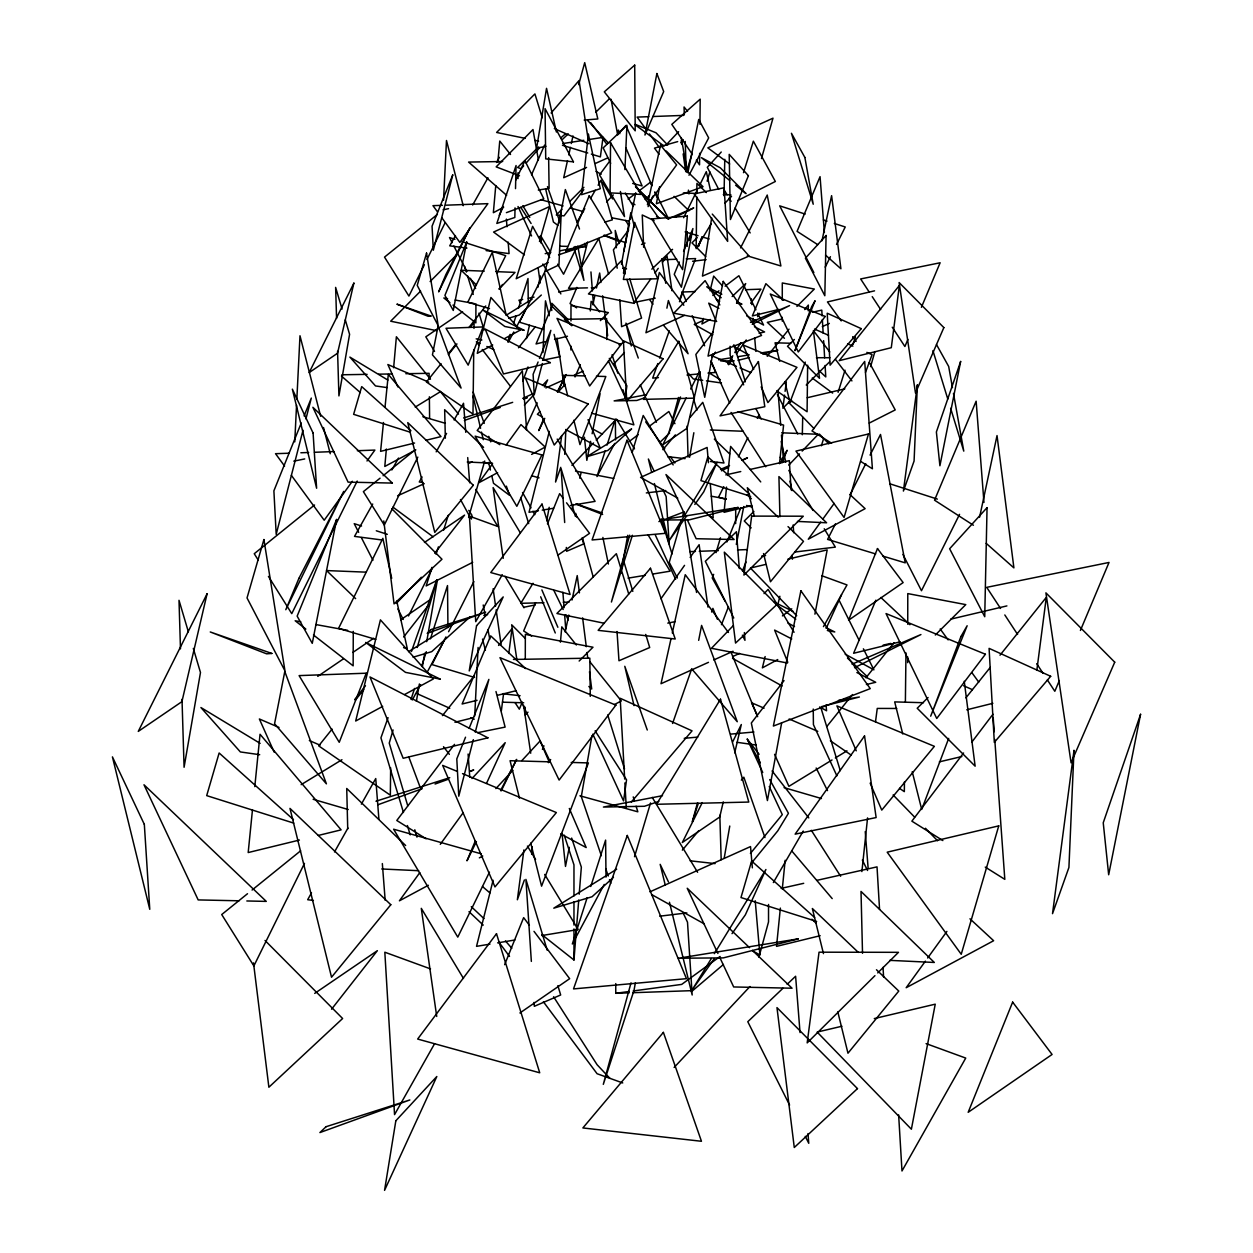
<?xml version="1.0" encoding="UTF-8"?>
<svg xmlns="http://www.w3.org/2000/svg" width="1253" height="1253" viewBox="0 0 1253 1253"><rect width="100%" height="100%" fill="white"/><g stroke="black" fill="none" stroke-linecap="round" stroke-linejoin="round"><path stroke-width="1.5" d="M525.211 707.24L525.195 714.915L527.967 712.158M525.289 659.297L525.336 634.363L592.982 647.221L579.152 661.036M570.914 349.994L570.929 346.126M570.961 320.956L570.992 305.481L608.363 312.592L600.344 320.611M782.232 321.113L782.232 317.291M782.264 300.125L782.295 282.959L814.325 289.051L796.939 306.421M907.658 662.649L907.673 656.885M907.736 624.276L907.783 593.593L965.765 604.619L935.333 635.02M353.268 631.387L353.142 665.829L313.469 635.005M475.921 303.837L475.858 322.867L452.975 305.09M687.192 246.418L687.239 231.617M735.652 523.629L735.699 510.237M699.66 153.258L699.534 164.848L696.339 160.18M699.941 124.266L700.192 99.159L671.812 124.376L692.063 153.947M390.654 767.823L390.341 795.185L318.669 745.864L332.108 729.121M473.744 349.838L472.992 414.054L426.412 381.993L441.072 363.715M473.994 328.427L474.073 322.601L470.408 327.158M696.762 196.862L696.167 248.627L711.265 223.645M696.809 193.025L696.919 183.439L706.426 192.586M807.637 365.203L807.089 411.767L776.719 390.858M808.279 310.885L808.342 305.059L804.724 309.585M904.447 781.888L904.337 791.661L899.513 788.341M905.386 701.774L905.966 652.907M724.015 195.672L724.782 159.319M802.327 434.744L802.703 417.218M515.046 207.873L514.826 217.489L496.846 223.441L516.064 165.521L515.516 188.623M531.664 854.374L531.992 846.652M564.774 454.369L565.855 429.434M624.918 169.625L626.923 125.3L603.179 147.901L610.65 163.344M294.753 441.87L296.554 405.205M296.836 399.425L299.984 335.757L320.643 416.278M443.546 200.167L446.491 140.493L463.218 205.696M474.73 715.87L478.098 647.472M542.925 352.579L545.478 300.845L549.3 315.74M541.75 934.55L573.968 960.002L578.729 899.999M579.199 894.203L581.345 867.107L571.666 838.085M386.363 449.044L384.796 466.461L415.824 449.89M393.63 367.74L396.387 336.759L430.484 379.22M495.765 185.601L493.353 212.712L503.675 207.199M497.848 162.357L499.759 141.056L510.535 154.495M560.436 642.178L561.798 626.845L576.364 644.982M590.288 310.916L591.134 301.331L599.654 311.934M252.464 809.892L248.188 852.557L299.404 840.058M254.798 786.633L260.044 734.274L341.129 829.862L318.372 835.422M383.481 422.512L380.599 451.346L414.571 443.045M385.031 407.131L388.305 374.459L441.009 436.592L425.91 440.289M726.552 487.119L724.03 512.32L751.769 505.539M727.711 475.482L730.624 446.413L760.743 481.919M780.368 908.096L776.531 946.36L820.167 935.709M782.295 888.972L785.161 860.278M779.507 463.673L783.579 425.096L738.048 411.798M861.892 871.571L867.562 817.911M501.372 710.702L503.596 693.52M508.796 653.455L512.023 628.646L498.584 645.436M1036.857 670.12L1046.302 597.368L1000.004 655.209M561.673 435.59L555.565 482.029L560.78 467.322M523.911 849.926L517.364 899.764L524.38 879.966M784.597 395.102L782.874 408.196L791.129 400.02M785.083 391.359L786.304 381.993M875.518 721.697L877.257 708.431L896.709 708.462M471.394 519.055L471.927 515.265L468.779 510.347M540.998 243.082L541.484 239.683L539.416 236.441M711.673 217.85L702.447 276.114L749.09 256.066L712.268 214.091M689.62 457.267L693.849 432.739M724.203 858.148L729.763 826.04M416.388 701.273L419.379 683.966M422.386 666.659L424.72 653.205M426.709 641.661L437.375 580.123M591.933 735.636L581.298 796.61L601.346 855.705M632.405 535.282L611.417 602.02L629.664 535.188M635.381 982.775L634.034 990.277L603.304 1084.362L631.011 982.838M621.457 264.195L630.839 212.634L634.566 227.435M623.461 273.201L624.511 267.469M620.768 573.42L627.753 535.282M712.644 354.16L704.734 397.311L695.854 354.458L713.176 331.998M781.668 722.762L767.416 800.573L751.33 722.997L784.033 680.614M546.747 520.653L549.19 507.293M659.548 186.791L656.384 203.738L703.043 186.697L666.22 151.033M814.92 614.174L827.184 549.895L787.871 559.183M558.822 223.426L565.354 189.563L579.497 229.033M666.894 308.16L668.382 300.532L688.085 353.753L663.542 325.294M698.673 640.346L701.602 625.404L737.265 721.728L692.831 670.198M736.31 544.428L743.765 506.51M590.617 441.338L586.843 460.352L584.415 437.172M592.136 433.726L600.077 393.771M569.285 847.31L565.495 866.418L562.049 833.48M623.837 251.273L629.586 223.018M630.353 219.244L635.725 192.852M687.85 172.726L698.72 119.458L708.681 137.908L688.978 175.248M592.873 304.792L594.877 295.442M596.475 287.971L599.67 273.013L600.876 282.505M565.181 631.998L568.799 615.066M572.01 600.03L577.226 575.597L579.434 592.888M821.968 240.78L831.6 195.656L840.92 268.753L825.555 255.142M979.595 517.191L997.028 435.574L1013.896 567.875L986.174 543.332M526.495 338.576L529.455 325.294M537.882 287.329L540.419 275.926M567.499 160.635L563.709 177.722L586.561 167.432M568.768 154.933L570.46 147.337M571.305 143.531L572.997 135.935M671.044 638.607L661.02 683.715L708.478 662.336M672.297 632.969L685.25 574.704L728.447 632.467M700.255 371.89L687.114 428.244L662.774 444.815L686.315 397.749M723.263 801.904L719.739 817.003L682.321 842.502L702.275 802.609M734.712 752.834L741.322 724.532L732.645 741.886M703.309 318.466L701.962 323.994L710.31 319.468M710.059 290.837L713.677 276.099L722.433 285.888M765.144 656.556L762.372 667.865L777.737 659.548M778.05 603.789L779.883 596.256M581.517 266.294L587.579 242.048M549.3 431.377L529.032 512.305L538.461 510.738M572.229 508.217L573.169 504.473M579.747 478.192L581.157 472.569M493.087 880.248L476.532 946.344L489.97 944.12M303.007 430.249L276.193 534.326L273.89 490.831L301.237 423.044M305.936 418.894L311.308 398.078L304.103 415.918M542.298 363.542L534.217 394.883L533.12 374.287L538.085 361.992M543.238 359.862L550.85 330.353L539.495 358.468M473.336 739.662L458.77 796.188L456.797 758.895L465.536 737.203M475.279 732.128L488.874 679.392L469.186 728.181M758.911 957.214L768.528 921.91L768.528 904.462M578.682 84.656L584.712 62.65L597.822 118.972L584.196 120.069M678.531 397.452L669.29 431.298L680.504 396.966M697.435 803.001L692.329 821.733L698.313 803.392M539.479 241.484L549.441 206.604L493.572 232.056L524.443 254.845M468.591 517.458L484.707 461.026M761.464 158.567L772.991 118.174L707.835 147.87L729.685 163.986M870.6 366.612L874.892 351.607M681.569 519.744L669.243 562.378L677.372 578.009M682.634 516.032L683.699 512.32L684.31 516.142M393.082 729.966L389.244 743.092L407.742 805.789M417.218 647.503L436.952 580.029M689.51 240.278L691.719 232.886M707.146 181.168L709.903 171.927M632.264 452.192L643.212 415.479L673.159 464.91M716.043 552.651L720.475 537.788M634.519 856.707L650.558 802.938M431.987 567.343L426.161 585.95L472.726 562.331M436.06 554.327L438.378 546.888M443.625 530.144L448.276 515.265M743.499 172.679L753.351 141.182L775.356 181.481L737.657 200.59M821.357 445.802L823.675 438.425M838.1 392.314L845.023 370.183M853.105 344.356L855.407 336.979M692.189 153.477L686.284 172.084L685.234 141.448M507.731 341.787L510.112 334.347M513.683 323.18L516.079 315.74M518.46 308.301L527.999 278.526L528.249 303.022M411.031 699.456L414.555 688.43M421.619 666.392L426.318 651.701M430.437 638.842L447.509 585.574L447.947 627.581M605.262 450.641L596.961 476.563L614.706 443.421M607.047 445.081L615.348 419.16L615.568 439.881M587.187 897.618L572.323 944.01L604.228 884.414M590.758 886.497L605.606 840.105L606.013 877.116M657.794 363.574L652.703 378.124L658.42 377.607M659.704 358.107L669.274 330.823M679.471 301.722L682.65 292.622L686.315 301.487M672.563 723.467L691.766 668.648M711.61 612.012L712.894 608.363L717.358 619.201M388.07 717.671L380.928 737.86L403.466 812.477M411.438 651.56L436.749 579.951M522.736 381.194L528.03 366.941M865.51 372.392L872.072 354.709L866.841 352.375M701.743 237.616L698.344 246.606L701.931 237.678M805.24 362.086L789.985 402.213L784.864 381.789M780.4 463.109L787.072 450.266L781.982 462.89M948.693 738.393L921.707 809.438L912.231 771.707M679.58 299.545L695.603 258.572L686.19 258.917M721.462 624.699L728.463 606.781M742.465 570.961L745.974 562.002M547.451 523.848L559.637 493.635L563.098 498.208M504.646 964.685L523.644 917.619L529.392 925.247M679.267 262.002L674.239 274.329L681.397 287.219L692.909 228.563L683.574 251.446M713.662 574.36L712.205 577.962L725.142 601.299M726.897 541.954L740.852 507.731M543.598 419.035L538.759 430.593L544.757 418.33M475.247 841.092L466.993 860.811L476.422 841.562M576.897 287.376L570.068 303.602L576.615 307.831M535.548 602.677L523.66 630.964L531.601 636.085M875.847 600.187L853.622 653.267L900.077 641.849M522.313 702.04L519.322 709.167L515.077 702.682M907.908 339.406L904.901 346.533L892.261 327.221M921.394 307.33L940.126 262.77L860.639 278.949L869.065 291.824M1059.333 680.567L1054.822 691.296L1047.367 679.925M1080.415 630.447L1109.015 562.456L986.722 587.344L1000.552 608.457M575.017 376.949L580.343 364.686M542.424 749.341L543.943 745.817M531.554 174.747L544.522 145.16M757.595 316.649L759.114 313.281M648.099 206.62L652.923 196.094M736.842 302.975L745.707 283.57L732.159 296.522M826.197 628.286L841.562 594.689M525.821 427.477L537.145 402.824M544.428 386.958L547.655 379.91L542.486 385.501M486.509 783.391L505.21 742.669L472.005 778.52M499.258 215.312L503.393 206.494M515.813 180.072L524.929 160.697L543.802 198.82L506.384 212.665M576.082 248.533L563.568 274.219L557.601 264.195M489.469 872.151L457.784 937.134L393.614 829.204L481.387 853.888M469.812 228.218L438.644 291.871L445.896 274.548L469.765 228.203M557.616 392.064L566.199 374.553L557.35 391.719M501.231 790.847L516.643 759.381L500.574 790.58M683.637 217.74L697.075 190.425M699.597 185.303L706.316 171.645L710.467 190.362M723.748 486.681L718.58 497.19L726.035 499.399M738.377 456.906L747.853 437.642M757.329 418.377L759.052 414.884M424.391 264.712L408.917 296.068L384.53 257.1L437.407 214.388M426.975 259.481L445.019 222.909M357.199 481.058L291.761 613.657L268.44 576.396M417.813 457.11L384.295 525.038L363.386 491.646L380.066 478.176M304.479 863.395L253.873 965.938L221.718 914.549L247.514 893.718M497.112 272.872L505.695 255.675L462.2 241.641M408.509 615.975L431.956 568.94M825.21 267.171L830.426 256.677M836.534 244.46L845.242 226.981L834.326 223.457M959.563 514.325L921.472 590.711L902.896 554.406M690.669 389.041L699.393 371.608M445.958 636.916L432.003 664.591L474.527 677.434M448.574 631.716L473.869 581.549M740.57 247.906L767.228 195.029L780.885 265.981L747.321 255.847M835.406 523.926L827.591 539.401L875.659 553.936M850.145 494.669L865.76 463.704M870.099 455.105L880.514 434.462L905.246 562.863L883.052 556.16M508.342 342.116L513.777 331.967M516.502 326.892L525.555 309.977M412.331 699.957L420.569 684.577M426.975 672.61L444.361 640.142M455.45 235.627L449.717 245.839L466.946 248.094M472.663 205.006L487.965 177.785M496.564 162.467L499.43 157.361M372.705 504.035L354.521 536.394L381.147 539.871M391.844 469.969L398.548 458.05M422.089 476.97L419.254 481.998L423.028 482.483M436.201 451.832L446.569 433.397M454.103 419.99L463.516 403.247L465.771 432.348M311.496 892.888L307.674 899.717L313.391 900.453M334.52 851.93L347.942 828.045M361.365 804.144L375.743 778.552L378.892 819.117M502.265 574.673L475.733 621.676L469.421 516.126L498.569 526.761M434.587 1043.702L394.554 1114.622L384.828 952.217L430.531 968.898M823.456 626.625L846.997 584.932L821.78 575.722M577.116 222L584.759 208.64M590.492 198.6L595.269 190.252M598.135 185.24L601.001 180.213L612.325 219.87L604.886 222.079M773.352 882.566L803.22 831.052M533.011 583.287L520.809 603.304L543.959 602.74M727.789 363.965L732.801 355.789M734.806 352.516L740.821 342.695M752.865 323.055L754.87 319.781M711.312 958.592L692.11 989.948L714.288 958.655M714.351 953.643L765.912 869.504L745.347 914.862L732.034 933.642M650.589 279.2L634.143 302.459L655.241 298.151M654.959 272.997L658.248 268.346M662.633 262.143L667.019 255.941L671.953 290.743M660.973 598.715L684.545 565.354M690.152 557.413L699.127 544.695L707.992 607.11M728.651 364.748L731.94 360.112M736.341 353.91L746.224 339.97M687.004 515.453L669.149 540.654L717.108 462.357L703.747 491.849L694.82 504.442M352.359 481.262L324.198 520.23L291.369 475.357M367.004 460.994L374.882 450.078L357.356 450.72M680.896 142.811L683.151 139.694M492.539 463.861L478.897 482.718L497.598 472.663M506.181 445.003L520.95 424.595L545.212 447.07L531.617 454.385M712.049 356.823L715.463 352.109M750.719 303.304L760.947 289.145L745.504 289.709M419.849 872.574L399.409 900.813L428.322 885.276M440.273 844.334L462.983 812.962M820.668 522.078L808.279 539.197L865.134 508.655L849.879 494.512M822.923 518.961L834.185 503.393M925.403 961.129L906.17 987.724L993.629 940.721L969.963 918.809M927.659 957.997L946.908 931.402M609.835 160.979L599.498 174.872L624.495 216.581L620.407 191.49M548.344 762.654L550.678 759.537M583.804 189.657L564.007 215.892L556.316 214.968L561.83 209.439M454.526 744.36L396.794 820.48L426.067 838.79M963.573 752.99L911.871 821.169L942.851 840.559M971.811 742.136L992.956 714.241M628.677 230.019L613.406 249.833L617.212 268.189M448.527 353.565L455.747 344.34M468.951 327.456L485.757 305.967M498.976 289.083L502.578 284.478M434.744 553.246L464.565 515.108L424.454 542.471M354.74 699.519L365.469 685.798M403.638 637.01L428.683 604.98M331.559 1009.213L377.372 950.667L314.707 993.394M448.402 354.583L456.953 343.917M518.507 347.786L535.297 326.798M355.335 700.176L363.887 689.51M442.434 715.62L474.167 675.947M767.243 356.291L788.998 329.163M826.823 726.505L852.494 694.522M865.933 677.763L894.047 642.742M965.891 697.843L990.262 667.395M751.299 863.286L777.753 830.88L788.435 813.291L769.718 779.585M750.422 853.418L782.295 814.622L769.248 786.539M662.884 449.67L675.351 434.885M690.309 417.124L702.761 402.338L723.968 463.015L710.373 461.48M682.337 850.145L698.657 830.786M741.322 780.149L743.828 777.173L764.941 837.568M631.34 802.014L692.048 730.844L620.188 698.266L624.683 779.084M551.101 112.989L579.043 80.537L588.268 139.929M523.66 165.882L521.17 168.716L517.599 167.51L538.539 146.977M526.15 163.047L539.871 147.431M721.242 152.02L707.318 167.307L718.689 189.328M524.349 405.079L533.418 395.29M618.027 134.008L625.983 125.441L651.607 184.739M540.012 411.47L537.38 414.304L542.486 417.045M558.478 391.578L565.072 384.483M613.876 363.918L624.401 352.579M495.89 788.576L512.806 770.36M521.906 760.555L540.106 740.946L549.331 762.263M674.114 1067.462L749.967 986.518M665.75 145.348L678.625 131.675M499.367 288.754L515.014 272.387L495.781 271.619M724.954 203.174L731.533 196.314M396.308 603.413L421.384 577.226M788.764 465.114L799.492 453.899M802.171 451.096L818.272 434.274L781.653 432.802M606.593 201.905L613.297 194.92M571.963 465.396L593.546 442.951M596.24 440.148L616.476 419.113L634.504 448.903M733.036 625.858L711.453 648.302L787.495 663.041M764.064 593.609L768.12 589.396L794.057 632.279M420.601 291.103L390.67 321.207L436.263 330.604M430.124 281.518L457.329 254.155M570.099 201.138L583.898 187.308M806.243 385.016L829.611 361.835M874.954 975.664L807.183 1042.903L819.039 952.186L898.479 952.327L877.726 972.923M595.723 112.269L609.365 98.768M697.263 237.6L691.969 242.847L705.674 256.552M794.386 339.5L787.51 346.314L819.509 378.312L813.463 331.231M753.883 511.49L744.282 520.997L751.173 527.889M928.081 697.514L917.212 708.258L975.132 766.178L964.246 681.287M562.628 139.24L568.236 133.867M645.201 199.525L649.305 195.593M659.814 442.419L669.619 433.037M651.811 269.16L672.563 249.331M782.953 988.288L747.79 1021.712L789.594 1105.083M787.166 984.278L795.608 976.259L800.04 1032.582M541.327 295.035L519.259 315.036L508.687 318.199M470.22 616.742L431.705 651.654L413.098 657.214M613.469 877.351L592.074 896.741L553.779 908.174L616.664 869.222M560.858 137.83L565.307 133.977M723.451 964.465L692.69 990.622L633.063 992.705M314.55 505.006L254.249 553.716L258.306 560.201M383.105 475.717L414.931 450.015M252.072 890.037L300.642 850.803M628.129 199.117L635.506 193.526M638.466 191.302L650.291 182.358L651.983 185.742M712.832 295.442L718.971 290.806M725.095 286.17L738.894 275.738L755.919 309.773M629.116 441.557L638.294 434.619M648.991 426.537L668.851 411.517L674.944 423.686M782.42 615.912L791.771 608.833M720.068 956.478L681.679 984.404L633.204 990.951M557.742 555.267L589.552 533.324L566.544 502.798M519.917 1012.972L569.661 978.687L533.997 931.355M462.592 311.746L425.816 336.822L434.54 351.42M317.761 676.369L343.291 658.953M352.86 652.437L373.613 638.278M400.741 619.781L431.063 599.106M506.024 315.333L532.149 299.138M408.619 651.638L453.429 623.869M415.229 407.084L439.803 392.064M301.174 784.644L341.944 759.71M832.023 759.976L788.889 786.351L774.589 754.337M835.344 757.94L846.95 750.845M492.711 344.998L477.268 353.346L490.925 297.478L520.167 330.134L504.724 338.482M382.698 706.379L355.695 721.008L380.426 619.875L433.334 678.969L404.641 694.507M479.351 857.866L482.75 856.034M618.998 344.92L624.01 342.257L604.526 317.996M614.518 704.531L621.284 700.913L589.724 661.6M548.094 262.566L516.205 278.73L532.603 226.323L549.66 257.57M869.253 423.075L895.222 409.919L869.3 362.43M675.163 217.208L693.723 207.935L668.851 218.633M752.223 324.229L789.562 305.591L750.484 322.397M721.43 470.815L728.369 467.338M742.262 460.415L747.461 457.815L742.089 460.133M854.546 667.692L920.924 634.551L852.087 664.153M397.624 495.796L424.234 483.674M468.575 463.469L472.13 461.856M822.297 326.626L829.345 323.415M595.347 163.47L607.658 157.925M684.42 315.427L645.953 332.75L659.344 272.512L683.825 305.262M522.799 398.329L533.449 393.52M545.869 387.929L563.615 379.941M574.266 375.133L583.131 371.139M703.199 320.47L694.303 324.48L712.8 334.786M713.756 659.955L733.083 651.247M732.551 656.588L739.568 653.424M649.947 891.838L750.531 846.574L752.364 867.843M720.553 469.389L729.528 465.536M641.489 244.46L645.013 243.098M658.89 521.608L664.309 519.509M667.927 518.115L684.169 511.835M464.393 420.475L500.276 407.46M523.613 399.002L527.2 397.702L523.566 398.861M378.014 804.724L422.183 788.701M435.073 784.033L447.963 779.366M470.047 771.362L473.728 770.015L470.032 771.19M558.556 254.86L584.337 246.121L560.107 250.772M645.749 397.436L636.806 400.474L614.127 400.897L646.501 394.664M658.843 801.403L644.449 806.274L603.398 807.057L662.508 795.686M463.657 417.985L512.681 402.338M375.978 801.231L449.749 777.674M677.685 141.605L654.473 148.136L659.062 154.244M738.064 360.347L749.435 357.465M762.701 354.098L777.878 350.245L760.712 353.017M821.639 706.598L859.386 697.013L838.461 700.396M454.949 722.261L473.509 717.64M966.768 709.809L992.862 703.309M545.306 341.677L536.08 343.948L551.853 306.312L571.838 325.044M554.546 339.406L567.468 336.243M778.959 309.397L752.364 315.928L765.881 283.679L783.564 300.234M477.064 700.317L462.138 703.982L490.675 635.866L525.602 668.569M497.582 695.274L516.236 690.685M759.114 333.282L764.581 331.951L754.431 326.72M866.403 684.53L875.722 682.274L856.88 672.548M874.547 290.837L827.45 301.942L841.202 320.909M792.194 401.289L788.435 402.182L814.011 428.542M807.23 397.734L844.82 388.853M765.395 564.492L750.422 568.032L796.704 615.74M950.667 619.17L1006.911 605.904M939.358 761.855L961.85 756.53M841.922 1026.238L817.16 1032.08L911.385 1129.219L935.239 1004.17L874.296 1018.579M782.358 318.967L767.337 322.35L784.441 338.31M812.398 312.232L821.78 310.118L822.125 315.85M725.8 474.903L740.758 471.551M750.093 469.452L789.343 460.65L791.082 489.86M883.146 645.123L890.758 643.415M781.152 888.377L803.706 883.318M816.862 880.358L877.022 866.872L879.559 909.396M545.901 146.272L536.566 148.34L546.543 88.336L556.395 132.004M667.786 623.133L675.289 621.598M443.061 209.784L448.558 208.671M522.673 299.451L518.899 300.219L520.997 303.43M528.359 298.292L534.029 297.133M558.634 292.121L577.57 288.284M542.549 360.237L559.825 356.729L554.092 334.379M293.797 461.151L304.73 458.927M483.815 615.395L487.636 614.628M523.848 607.251L535.282 604.933M477.534 732.707L505.116 727.1L495.984 691.515M545.196 253.639L550.787 252.573L540.716 235.799M542.236 510.128L553.56 508.248M570.554 505.445L595.097 501.372L557.209 439.083M628.051 578.15L645.264 575.299M652.923 574.031L670.136 571.18L647.989 534.78M497.629 942.851L514.889 940.001M541.75 935.552L578.181 929.538L544.695 874.453M718.736 359.799L732.097 357.638M737.813 356.713L749.263 354.865M562.691 143.562L583.82 140.32M587.657 139.725L603.022 137.36L600.375 156.907L591.353 154.135M538.304 190.017L549.096 188.404L548.642 157.612M615.756 983.589L615.756 993.3L629.319 991.468M692.58 261.266L706.128 259.622M646.329 492.93L665.766 490.565M761.714 556.066L765.583 555.596M794.653 552.056L835.344 547.122L824.223 528.766M659.72 916.194L686.863 912.904M687.02 375.007L700.364 373.801M707.992 373.112L715.62 372.407L711.218 361.772M684.232 738.315L697.78 737.093M730.687 734.117L753.93 732.003M648.772 116.67L637.135 117.093L646.094 129.341M652.656 116.529L683.699 115.386M442.434 205.32L432.974 205.664L437.454 211.788M446.225 205.179L487.871 203.659L459.867 242.424L441.933 217.928M681.742 292.027L695.274 291.542M289.161 453.21L275.535 453.696L284.588 466.085M300.845 452.772L308.645 452.49M314.487 452.286L333.971 451.566M661.725 259.778L676.777 259.246M689.714 551.633L695.446 551.43M699.268 551.289L718.376 550.615M737.484 549.942L747.054 549.597M615.756 993.3L629.21 992.83M587.5 287.861L568.502 288.331L598.809 238.556L608.598 274.156M591.291 287.767L595.097 287.673M563.255 602.27L569.05 602.129M502.672 161.512L468.591 162.076L506.635 195.327M341.944 374.772L367.113 374.365M378.735 374.161L392.299 373.942M405.847 373.707L429.09 373.316L429.168 379.189M513.464 659.454L589.834 658.17L590.273 696.355M720.741 360.958L734.227 360.848M816.423 357.716L829.893 357.731M239.041 900.797L198.178 899.92L143.985 784.77L266.278 901.393L246.825 900.97M790.69 343.244L775.059 342.805L779.726 361.365M585.135 375.931L562.55 375.289L567.734 395.901M596.428 376.245L605.841 376.511L579.967 444.611L573.843 420.256M923.477 702.714L894.689 701.899L902.755 733.976M502.469 702.181L523.707 702.792M550.192 761.84L510.065 760.712L519.462 798.161M571.211 762.435L588.409 762.92L541.578 886.169L530.755 843.112M560.028 246.183L567.421 246.402M574.829 246.637L585.934 246.982L584.65 243.395M683.339 192.946L696.668 193.479M723.326 194.56L730.938 194.857M484.238 271.165L461.167 270.241L476.391 284.932M710.341 429.951L743.107 431.267M365.531 572.135L326.547 570.569L355.633 598.621M467.259 462.012L492.492 463.203M797.472 521.42L826.588 522.783L778.927 476.61L779.914 516.769M381.726 868.971L418.674 870.71M889.787 960.362L934.331 962.461L861.015 891.431L862.518 953.298M667.614 456.672L685.109 458.645M502.735 693.77L520.073 695.697M690.152 860.811L715.087 863.615M486.086 250.6L509.063 253.592L508.17 242.095M702.729 380.301L693.363 378.97L688.383 373.347M706.473 380.834L721.462 382.979M387.067 387.6L375.508 385.94L349.869 357.089L387.882 380.082M737.046 742.309L756.264 745.049M259.7 754.698L240.357 751.941L200.919 707.538L260.138 743.374M622.678 268.314L626.531 268.894M447.603 298.668L443.828 297.979L449.921 302.709M455.152 300.047L474.041 303.492M711.265 496.204L726.317 498.945M300.783 621.801L295.16 620.768L305.842 629.069M315.787 624.542L347.645 630.353M611.652 217.771L628.802 221.092M736.482 303.085L741.948 304.15L736.921 301.675M716.685 321.488L673.816 313.187L705.126 280.641L719.833 304.949M575.534 471.081L613.672 478.474M827.34 630.51L834.764 631.951L826.15 627.706M525.273 138.378L496.595 132.458L534.921 93.912L542.251 117.782M534.827 140.352L538.649 141.135M476.171 338.843L481.872 340.017M604.087 623.227L556.896 613.5L616.366 553.685L628.724 593.985M632.64 183.439L642.084 185.914L625.999 148.073M591.588 413.177L633.877 424.861L622.976 389.808M579.92 795.796L637.84 811.819L636.101 806.227M540.857 199.666L563.114 205.931M570.522 208.014L583.506 211.679M482.875 462.028L488.498 463.61M531.57 475.733L539.056 477.832M422.872 416.732L445.348 423.295M784.096 787.636L821.451 798.537M313.14 799.289L348.256 809.532M685.14 231.883L698.078 235.705M701.758 236.801L709.151 238.978M489.5 308.614L467.792 302.192L492.272 252.433L505.789 313.422M746.553 505.46L752.145 507.12M375.728 639.39L338.561 628.395L382.854 538.336L391.703 578.306M403.591 647.629L407.319 648.741L396.762 601.142M543.332 329.414L519.431 322.178L544.491 272.481L551.806 310.493M562.456 145.27L587.735 153.023M750.657 496.313L700.913 480.604L707.835 456.844L749.607 494.309M410.17 432.191L353.628 414.336L361.71 386.629L410.921 430.75M816.643 921.456L740.977 897.555L751.628 861.015L814.607 917.494M293.735 823.111L206.698 795.624L219.134 752.99L293.453 819.65M805.193 214.075L779.695 205.852L813.855 272.59M823.393 219.933L827.043 221.108M454.949 239.307L449.514 237.553L452.129 242.659M889.693 483.736L937.354 499.117M361.569 526.025L354.223 523.66L358.671 532.368M376.292 530.771L387.318 534.326M604.071 235.141L625.733 242.69M576.255 503.91L602.051 512.916M622.741 1082.952L597.086 1073.727L543.379 1001.774M926.092 1043.608L965.734 1058.08L901.988 1170.975L898.636 1114.904M519.494 175.796L496.157 166.868L532.979 129.56L538.414 159.992M604.134 235.517L620.486 241.86M575.988 504.098L602.646 514.45M635.287 124.36L656.008 132.787L667.708 145.035M457.094 771.362L442.654 765.379L494.982 886.936L556.363 812.555L462.514 773.618M711.359 355.523L736.466 366.346M740.053 367.896L750.798 372.533M428.73 382.149L387.866 364.529L397.89 386.942M764.079 708.164L751.549 702.761L757.11 715.212M789.139 718.987L817.786 731.345M279.012 727.46L259.371 718.987L274.203 752.192M309.35 740.554L320.063 745.175M554.312 128.62L588.879 143.766M814.513 329.053L828.468 335.271M847.654 343.823L852.886 346.157M479.852 343.385L476.359 341.834L478.709 344.888M486.837 346.486L493.807 349.603M963.541 685.72L972.406 689.667M416.529 693.426L449.78 708.258M470.783 717.609L474.276 719.175M654.129 220.653L642.241 214.968L643.65 247.264M721.806 294.22L706.708 286.78L721.211 297.697M774.417 602.223L793.384 611.558M718.877 308.363L708.728 303.132L715.87 320.643M791.755 638.936L774.62 630.087L787.761 662.273M596.068 171.457L601.189 174.214M592.215 428.698L602.474 434.211M566.293 429.842L600.297 448.104L588.017 419.661M560.717 833.887L586.185 847.561L569.301 808.467M631.622 202.939L634.942 204.756M656.509 216.503L659.83 218.32M716.356 299.357L719.739 301.19M746.71 315.881L763.578 325.075L757.611 313.172M787.745 622.882L794.496 626.563M845.18 654.176L873.889 669.822L863.38 648.819M732.989 346.047L748.119 354.489M677.748 498.099L640.596 477.393L707.115 447.446L708.431 462.686M708.133 515.046L713.208 517.865L710.247 483.611M732.519 658.326L782.091 685.971M819.713 706.943L826.557 710.764L826.056 704.953M651.576 894.517L704.045 923.759M753.131 951.137L759.898 954.911L755.214 900.735M708.665 372.642L720.381 379.737M831.585 443.202L811.991 430.938L864.695 361.444L872.401 468.763L860.968 461.605M499.853 444.674L477.189 430.499L522.376 370.919L526.636 430.327M985.25 867.092L1004.812 879.34L994.772 739.505M817.755 244.68L797.08 231.351L820.057 176.657L824.38 232.478M973.409 525.242L934.534 500.182L976.134 401.195L983.965 502.437M830.363 740.758L851.273 755.152M635.099 124.767L664.121 146.084M812.242 378.046L832.634 393.097M392.941 507.152L433.115 536.817M557.851 225.352L553.419 222.016L545.588 188.702M775.623 604.024L795.78 619.186M729.669 180.432L701.461 157.674L720.334 167.839L746.005 193.604L735.605 185.209M482.515 886.56L489.939 892.935M571.791 325.764L564.43 319.343L606.624 318.638L606.875 339.516M341.458 376.072L360.331 392.581M588.863 686.487L591.698 688.993L589.49 671.702M818.648 370.246L825.774 376.902L825.1 365.453M747.117 494.794L751.377 498.772M847.451 658.091L867.421 676.745M811.881 919.232L816.142 923.21M880.843 597.477L909.913 624.714M471.285 906.671L483.971 918.606M469.014 911.683L483.235 925.106M749.56 947.691L687.224 888.252L717.922 953.47M752.38 950.385L792.053 988.21L733.678 986.957L719.582 956.994M778.207 517.223L747.305 487.715L754.259 515.923M788.027 526.62L803.486 541.374L770.454 581.768L763.516 553.56M858.352 952.437L812.351 908.503L823.456 953.611M876.473 969.744L898.777 991.06L847.968 1053.209L837.803 1011.86M668.491 219.244L635.443 186.791M674.083 196.345L689.009 210.739M714.335 439.145L729.685 453.946M483.58 447.399L444.658 409.7L445.348 438.205M405.643 845.54L346.736 788.482L347.723 828.906M635.663 186.869L668.413 219.071M391.782 508.718L441.98 559.23L394.053 603.883L383.794 520.95M265.025 940.47L342.617 1018.517L268.878 1087.228L253.498 962.884M568.298 319.844L551.868 303.289L552.448 307.157M525.399 638.591L511.678 624.777L516.8 659.282M819.399 434.086L828.813 443.813M893.123 794.95L914.659 817.16M925.434 828.264L937.557 840.747M609.882 1078.332L597.086 1064.705L553.591 996.761M587.547 120.366L608.676 143.265M505.445 940.94L511.819 948.27M791.755 850.928L832.196 898.605M687.568 111.376L684.06 106.991L684.31 114.65M440.226 391.343L458.488 414.085M762.732 772.49L747.258 739.129L759.083 754.275M772.099 770.94L808.78 817.911M813.369 330.557L829.721 351.921M835.579 359.548L851.93 380.912M482.233 349.493L510.41 386.269M443.515 746.71L449.357 754.353M590.743 122.716L606.703 144.064M499.023 942.334L509.532 956.415M649.446 133.93L659.532 147.713M649.587 299.577L652.985 304.244M852.666 336.697L856.097 341.442M940.189 628.959L948.129 639.891M971.921 672.704L978.734 682.086M636.869 187.214L658.78 218.1M645.687 421.869L664.763 448.778M670.371 456.687L674.866 463.015M872.229 296.648L880.671 309.522M1004.812 614.957L1017.577 634.441M1036.732 663.683L1043.107 673.425M520.747 207.325L531.115 223.504M609.287 358.358L626.907 385.861L625.263 397.514L608.425 360.958M595.112 730.812L626.547 779.836L623.555 800.918L592.826 734.164M731.032 412.441L765.708 466.774M811.317 830.3L840.638 876.254M602.521 182.39L612.592 198.945M625.67 220.465L628.693 225.43M527.435 846.088L535.564 859.433M724.062 189.798L727.085 194.779M729.089 198.084L731.094 201.404M735.119 208.045L750.187 232.917M625.294 193.087L633.188 206.118M788.842 470.392L813.103 510.425M652.218 797.378L697.608 872.292M542.878 264.023L560.874 293.922M520.199 532.619L493.118 487.605L503.205 558.352M505.037 576.302L523.989 607.799M463.469 978.436L421.29 908.347L436.717 1016.449M522.846 205.727L529.784 217.427M475.764 489.39L497.723 526.323M936.508 344.591L948.678 366.471L952.452 387.631M747.258 739.129L760.352 762.732M522.517 492.492L531.053 507.825M532.932 511.24L534.827 514.654M460.462 499.524L470.595 518.115M777.377 394.554L797.738 433.961M453.868 246.042L466.899 271.525M470.376 278.323L475.592 288.503M361.35 537.584L372.94 560.232M397.89 609.005L403.247 619.452M655.366 192.508L668.068 217.881M755.888 408.556L761.119 418.972M780.274 457.188L782.89 462.404M838.852 599.795L859.01 640.064M816.173 768.026L827.497 790.612M862.346 860.075L867.562 870.506M733.772 617.995L705.345 561.297L736.419 531.742L739.317 568.596M742.387 635.177L744.971 640.33L744.36 632.577M805.272 1136.361L808.765 1143.3L807.997 1133.589M553.826 590.351L563.177 609.506M565.729 614.722L568.282 619.937M654.035 470.971L648.381 459.005L651.623 472.224M662.931 489.782L666.157 496.611L669.18 543.943L654.395 483.548M668.46 881.877L660.174 864.351L665.28 885.182M683.371 913.437L687.505 922.208L692.173 995.007L669.447 902.223M685.563 516.158L665.969 474.542L734.101 539.526L696.167 538.712L687.192 519.635M518.022 206.51L531.585 235.956M743.671 384.859L730.154 355.335L730.06 346.267M836.879 775.858L813.416 724.61L813.244 709.057M655.319 535L675.618 579.34M710.921 360.989L729.7 403.059M654.724 191.928L657.042 197.316M640.299 384.922L644.903 395.588M646.438 399.143L656.431 422.245M753.648 369.431L743.139 345.014L796.986 367.348L767.917 402.573L761.166 386.879M856.253 750.813L836.91 705.893L934.378 746.334L881.767 810.096L870.162 783.141M541.876 589.897L557.867 627.283M619.859 133.664L618.34 130.061L618.559 133.93M692.173 315.678L704.625 345.812M730.797 651.685L757.642 716.685M540.669 596.788L555.283 632.984M408.744 756.812L420.288 787.636M638.263 358.06L625.936 323.133L631.308 345.969M547.451 186.619L559.715 221.374M647.268 730.013L624.793 666.298L634.034 705.627M473.133 392.032L484.206 423.404M488.764 436.326L490.722 441.855M506.353 486.148L509.611 495.374L493.525 483.298L491.74 475.717M605.732 868.627L608.238 876.019M609.491 879.7L610.744 883.396M564.21 835.14L573.968 864.868L573.968 895.926M612.075 354.756L617.823 373.206M607.736 714.962L624.527 768.966M633.219 796.908L634.363 800.636M733.882 344.716L745.331 381.805M820.903 707.757L840.277 770.611M661.177 518.758L672.031 553.967M932.921 350.621L947.785 399.018M950.635 408.321L963.776 451.127L953.47 393.411M625.247 273.843L621.284 260.906L588.424 293.954L634.316 303.414L626.954 279.388M573.733 247.201L583.914 280.374L577.79 246.011M464.644 266.388L466.351 271.995M467.51 275.738L473.242 294.439M478.975 313.14L484.128 329.962M520.668 497.504L528.688 523.613M619.154 243.489L615.223 230.427L616.382 247.749M629.805 278.918L641.583 318.074L621.598 326.673L619.812 299.733M623.79 561.375L632.812 591.353M645.749 634.425L649.696 647.535L618.966 660.754L617.024 631.528M575.44 516.424L561.125 468.779L564.68 522.501M582.05 538.414L583.71 543.912L566.591 551.289L566.34 547.451M547.216 950.228L525.915 879.387L531.35 961.396M557.867 985.657L560.671 994.976L534.326 1006.316L534.076 1002.4M407.397 825.539L410.217 834.858M693.629 399.206L696.903 410.17M342.069 309.052L335.632 287.391L336.571 318.387M345.295 319.875L349.587 334.316L338.921 395.917L337.574 351.341M188.357 631.778L179.007 600.312L180.479 648.85M193.322 648.443L200.48 672.516L184.081 767.275L182.014 699.331M414.806 829.768L416.983 837.145M575.675 513.229L576.709 516.972M582.379 537.615L593.202 577.006M482.53 639.077L485.412 650.307M323.525 427.524L330.259 453.743M473.007 396.073L480.588 428.307M481.481 432.097L483.266 439.693M488.607 462.435L490.393 470.032M781.167 441.354L785.788 462.2M789.97 481.136L792.068 490.612M602.881 537.427L608.394 564.022M483.204 604.995L485.397 616.382M487.95 629.664L489.782 639.155M611.072 99.3L617.698 135.011M681.272 137.908L687.38 172.053M661.819 258.791L665.75 283.303M684.921 519.964L696.558 592.465M557.021 338.075L564.179 386.394M523.613 705.282L530.708 753.21M681.256 140.602L681.804 144.408M683.167 153.931L685.642 171.081M688.398 190.127L688.946 193.949M538.07 267.688L540.247 282.974M493.118 588.753L495.593 606.045M496.141 609.898L501.075 644.481M791.974 555.392L792.46 559.198M602.568 295.802L607.658 335.663M582.614 617.87L586.294 646.705M587.03 652.468L587.767 658.248M751.314 298.809L751.816 304.651M753.006 318.293L753.335 322.178M754.682 337.762L755.857 351.388M865.243 831.6L868.141 868.376M777.956 390.466L780.713 425.362M781.465 435.057L783.611 462.2M590.946 271.932L592.418 290.931M592.716 294.737L593.452 304.228M562.895 592.277L564.085 607.674M564.68 615.364L565.714 628.834M506.384 219.103L506.979 226.762M467.714 457.58L469.671 482.812M382.337 863.568L385.172 900.28M993.237 718.126L994.209 731.736M468.105 754.04L469.781 777.299M883.036 967.394L883.6 977.058M822.36 319.672L823.158 333.016M823.613 340.659L824.646 357.825M793.18 524.929L793.65 532.713M624.887 782.937L626.281 807.95M719.833 815.249L721.18 859.73M687.13 426.036L688.069 457.047M517.959 172.82L518.022 178.599M429.372 396.794L429.607 418.298M573.968 901.753L573.968 925.059M573.968 928.927L573.968 960.002M610.556 142.67L610.054 192.884L640.956 194.403L610.556 142.67M826.087 235.486L824.819 295.739L805.413 258.181L826.087 235.486M987.051 507.653L984.733 616.727L949.633 548.751L987.051 507.653M561.203 212.885L558.963 264.947L544.82 271.697L561.203 212.885M917.368 384.953L914.079 461.041L903.413 491.066L917.368 384.953M1073.993 750.422L1068.919 867.468L1052.52 913.656L1073.993 750.422M687.349 216.096L682.619 269.661L651.842 218.899L687.349 216.096M588.377 134.259L581.58 194.669L600.312 188.686L588.377 134.259M899.372 285.465L891.29 347.692L839.181 360.676L899.372 285.465M751.659 516.111L743.937 575.064L803.283 516.205L751.659 516.111M395.838 1120.762L384.561 1190.35L436.827 1076.515L395.838 1120.762M476.563 625.67L469.233 670.903L503.205 596.914L476.563 625.67M656.885 73.535L644.95 135.042L663.683 91.563L656.885 73.535M284.791 671.483L274.564 723.733L326.406 783.845L284.791 671.483M336.587 519.478L312.263 643.353L297.149 616.131L336.587 519.478M438.096 325.984L432.442 354.865L461.088 388.07L438.096 325.984M466.711 242.017L453.273 310.446L444.925 295.41L466.711 242.017M634.535 222.47L623.367 279.466L657.715 278.777L634.535 222.47M960.644 361.475L939.907 465.771L936.383 431.987L960.644 361.475M1140.575 714.288L1108.67 874.766L1103.235 822.767L1140.575 714.288M723.232 281.392L708.023 356.15L761.558 335.459L723.232 281.392M800.886 590.774L773.367 726.067L870.255 688.633L800.886 590.774M660.55 145.144L647.441 204.74L676.62 164.91L660.55 145.144M207.09 593.765L181.92 701.649L138.269 731.407L207.09 593.765M353.879 283.131L337.527 353.252L309.146 372.595L353.879 283.131M452.74 174.934L433.334 250.224L432.066 226.182L452.74 174.934M263.913 539.557L247.029 597.947L284.979 670.903L263.913 539.557M426.553 253.106L417.233 285.371L438.19 325.67L426.553 253.106M868.47 433.992L844.083 517.458L795.953 451.096L868.47 433.992M998.751 825.868L961.239 954.269L887.187 852.181L998.751 825.868M627.017 440.226L592.074 539.965L665.468 533.324L627.017 440.226M627.283 835.453L573.529 988.915L686.456 978.671L627.283 835.453M811.662 306.687L794.95 350.683L815.092 300.72L811.662 306.687M960.941 636.54L930.681 716.183L967.144 625.748L960.941 636.54M483.094 326.939L468.168 365.124L445.99 328.27L483.094 326.939M366.236 673.206L339.234 742.293L299.091 675.602L366.236 673.206M877.492 548.563L848.594 620.188L903.131 582.582L877.492 548.563M1012.643 1002.118L968.177 1112.304L1052.081 1054.462L1012.643 1002.118M748.401 175.718L730.436 219.541L729.199 154.37L748.401 175.718M298.919 578.353L285.794 609.725L343.714 491.395L298.919 578.353M589.239 195.766L565.855 251.602L611.699 232.839L589.239 195.766M943.854 327.597L915.473 393.019L899.121 282.536L943.854 327.597M1114.731 662.179L1071.08 762.811L1045.91 592.857L1114.731 662.179M541.891 454.949L516.847 506.322L475.122 436.154L541.891 454.949M678.828 341.302L643.462 399.362L694.444 398.141L678.828 341.302M720.506 699.19L656.509 804.285L748.777 802.061L720.506 699.19M758.41 361.584L720.052 415.871L764.8 406.708L758.41 361.584M864.539 735.918L795.138 834.153L876.129 817.567L864.539 735.918M542.001 504.098L490.753 572.558L570.099 594.502L542.001 504.098M496.501 933.72L417.656 1039.05L539.73 1072.803L496.501 933.72M621.018 344.575L589.662 385.987L556.99 318.372L621.018 344.575M825.179 316.461L798.286 351.968L770.282 294.001L825.179 316.461M615.896 705.11L559.12 780.071L499.978 657.668L615.896 705.11M985.406 654.238L936.743 718.486L886.043 613.578L985.406 654.238M473.305 485.24L434.775 532.384L407.758 422.637L473.305 485.24M390.811 904.713L331.528 977.215L289.976 808.404L390.811 904.713M588.143 403.936L554.218 445.034L525.32 377.873L588.143 403.936M650.479 568.236L598.135 630.353L675.226 639.014L650.479 568.236M663.385 1032.378L582.864 1127.951L701.461 1141.279L663.385 1032.378M663.103 358.797L626.766 401.399L623.399 340.785L663.103 358.797M861.25 328.646L830.097 365.171L827.215 313.219L861.25 328.646M1050.687 676.291L994.318 742.387L989.087 648.365L1050.687 676.291M431.22 629.539L427.226 633.36L485.663 612.153L431.22 629.539M326.062 1126.713L319.907 1132.571L409.841 1099.962L326.062 1126.713M776.641 604.776L735.558 643.055L724.312 552.134L776.641 604.776M857.475 1088.606L794.277 1147.497L776.97 1007.616L857.475 1088.606M631.512 429.012L607.862 450.454L586.702 456.765L631.512 429.012M634.707 65.14L604.306 91.845L635.208 130.829L634.707 65.14M738.111 507.449L689.432 519.807L660.221 520.042L738.111 507.449M798.208 938.873L723.326 957.887L678.374 958.232L798.208 938.873M550.333 362.65L503.502 373.958L485.162 329.006L550.333 362.65M487.934 737.829L403.184 758.284L369.98 676.949L487.934 737.829M724.093 187.778L694.162 193.87L727.664 241.39L724.093 187.778M430.938 316.022L428.056 316.242L396.903 304.15L430.938 316.022M271.854 653.455L266.623 653.831L210.253 631.966L271.854 653.455M392.361 483.078L348.099 482.139L312.874 407.288L392.361 483.078M573.451 161.856L545.728 158.88L545.055 108.635L573.451 161.856M523.926 330.197L504.802 326.485L482.797 309.945L523.926 330.197M440.148 679.11L405.518 672.375L365.704 642.444L440.148 679.11M804.88 157.471L791.442 133.288L813.228 204.239L804.88 157.471M313.093 433.021L292.356 389.15L316.617 488.247L313.093 433.021M144.33 824.38L112.425 756.875L149.765 909.318L144.33 824.38"/></g></svg>
